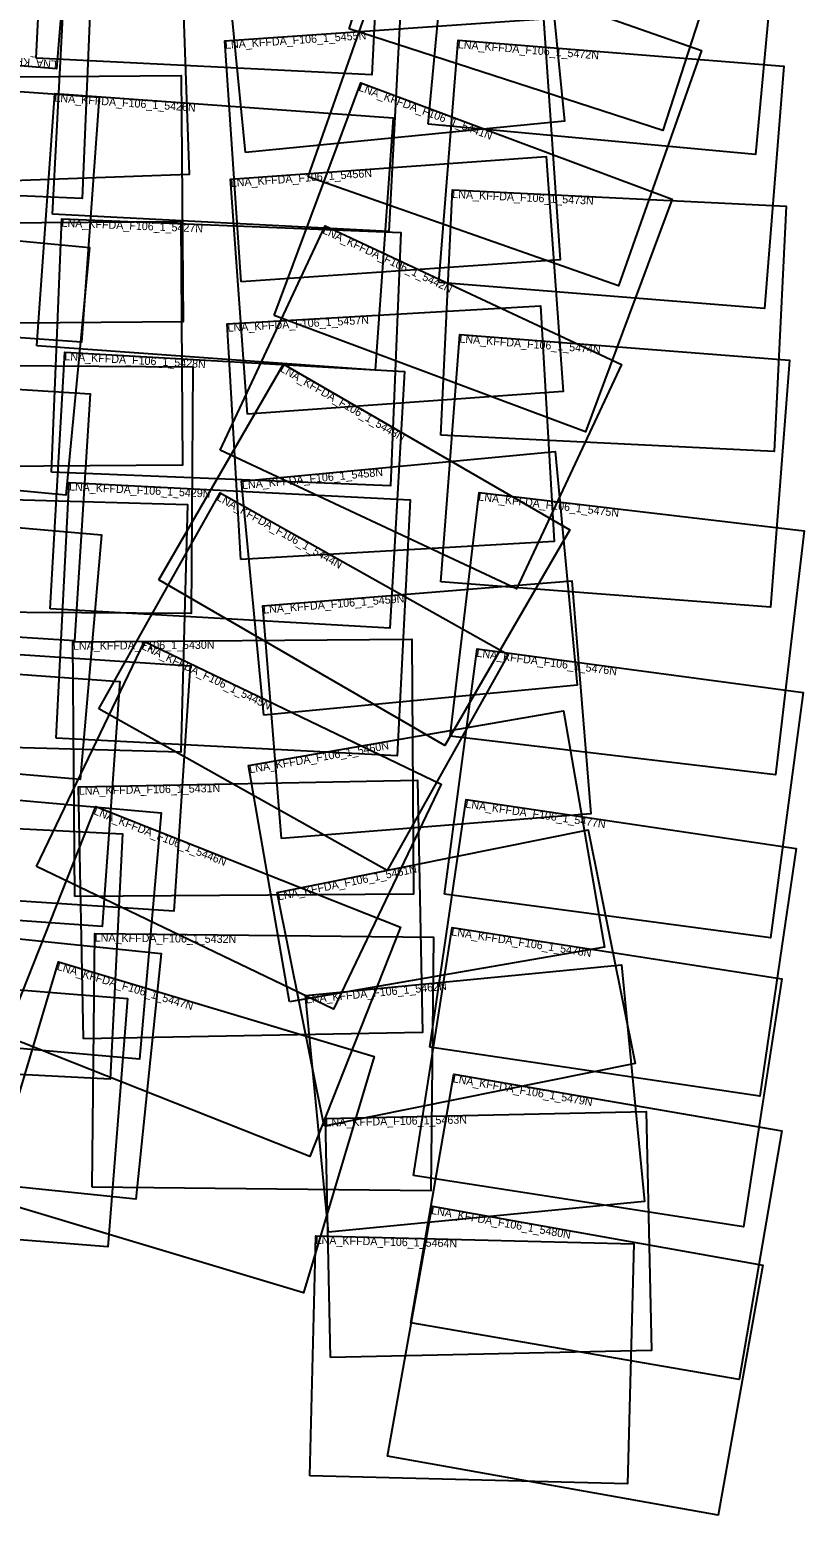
# Model space of a CAD drawing. Extents: x 657543 to 670640, y 269212 to 285302.
# Drawn here: x 665799 to 670640, y 269212 to 278492 of the extents above; entities that cross this region are included whole.
import ezdxf

# ---------------------------------------------------------------- set-up
doc = ezdxf.new("R2010")
doc.units = 0
doc.layers.add('Default', color=7, linetype='Continuous')

msp = doc.modelspace()

# ---------------------------------------------------------------- linework, layer by layer
at = {"layer": 'Default'}
for points in [[(666092.2, 279767.8), (665966.4, 278247.8), (663919.4, 278417.2), (664045.2, 279937.1)], [(667795.9, 278496.6), (668269, 279959.3), (670228.9, 279325.3), (669755.8, 277862.7)], [(665840.6, 278315), (665919.4, 279886.4), (668016.3, 279781.3), (667937.5, 278209.9)], [(668289.9, 277901.8), (668432.4, 279431.1), (670477.2, 279240.7), (670334.8, 277711.4)], [(667148.6, 277724.8), (667001.8, 279210.3), (668994, 279407.2), (669140.8, 277921.7)], [(664068.3, 277524), (664132.7, 279069.7), (666190.8, 278983.9), (666126.4, 277438.2)], [(664757.5, 277513.8), (664702.5, 279043.9), (666741.7, 279117.1), (666796.7, 277587)], [(667539.3, 277573.8), (668056.6, 279044), (669996.9, 278361.3), (669479.6, 276891.1)], [(665942.2, 277339.9), (666022.5, 278892.9), (668124.3, 278784.3), (668044, 277231.3)], [(667121.8, 276917.1), (667018.2, 278422.1), (669010.5, 278559.2), (669114.1, 277054.2)], [(668356.9, 276912.2), (668477.4, 278426.5), (670511.4, 278264.7), (670390.9, 276750.3)], [(664080.1, 276685.8), (664190, 278217.2), (666232.8, 278070.6), (666122.8, 276539.2)], [(664703.6, 276650.9), (664691.6, 278189.2), (666746.7, 278205.3), (666758.7, 276666.9)], [(667326.2, 276707.2), (667868.4, 278159.5), (669814.5, 277433), (669272.2, 275980.6)], [(665843.8, 276516.2), (665956.2, 278092.6), (668069.9, 277941.9), (667957.5, 276365.5)], [(667159.6, 276089.4), (667054.2, 277559.1), (669027.1, 277700.7), (669132.5, 276231)], [(668367.9, 275958.8), (668442.1, 277491.1), (670526, 277390.1), (670451.7, 275857.8)], [(663968.7, 275779.2), (664115.7, 277327.3), (666173.1, 277131.9), (666026.1, 275583.8)], [(665935.5, 275728.3), (665999.8, 277311.3), (668118.3, 277225.3), (668054.1, 275642.3)], [(664724.2, 275756.1), (664712.7, 277278.5), (666743.5, 277293.9), (666755.1, 275771.5)], [(666990.1, 275866.1), (667646.8, 277267.5), (669498.9, 276399.8), (668842.3, 274998.3)], [(667118.8, 275181.8), (667034.4, 276654.5), (668992.1, 276766.7), (669076.5, 275294)], [(668368, 275043.9), (668487.7, 276587.7), (670547.8, 276428), (670428.1, 274884.3)], [(665926.2, 274875.1), (666017.9, 276477.9), (668141.4, 276356.3), (668049.7, 274753.6)], [(664749.6, 274857.9), (664759.7, 276399.8), (666819.4, 276386.3), (666809.3, 274844.4)], [(666605.3, 275055), (667385.2, 276403.4), (669174.3, 275368.6), (668394.4, 274020.2)], [(664044, 274803.9), (664142.3, 276346.9), (666178.1, 276217.1), (666079.7, 274674.1)], [(667262.2, 274210.7), (667123.7, 275671.1), (669083, 275857), (669221.6, 274396.6)], [(665964.6, 274065.8), (666046.8, 275664.2), (668177.2, 275554.5), (668094.9, 273956.2)], [(664685.9, 274035.8), (664729.3, 275583.7), (666786.4, 275526), (666743, 273978.1)], [(666231.5, 274250.4), (666988.7, 275599.2), (668789.7, 274588.1), (668032.4, 273239.3)], [(668427.7, 274077.8), (668607.3, 275600.7), (670640.3, 275361), (670460.8, 273838.1)], [(664065.9, 273986.1), (664199.3, 275514.8), (666247.4, 275336.1), (666114.1, 273807.4)], [(667373.2, 273438.6), (667256.3, 274893.8), (669188.5, 275049.1), (669305.4, 273593.9)], [(664661.6, 273119.7), (664762.6, 274653.4), (666801.9, 274519), (666700.9, 272985.3)], [(665841.7, 273263.8), (666516.5, 274670), (668371.8, 273779.6), (667697, 272373.4)], [(666081.6, 273076.2), (666069.5, 274668.1), (668186.5, 274684.2), (668198.6, 273092.3)], [(668391, 273091.1), (668596.1, 274625.1), (670634.1, 274352.6), (670429, 272818.6)], [(664197.9, 273036.4), (664307.9, 274567.4), (666363, 274419.8), (666253, 272888.8)], [(667422.8, 272419), (667167.3, 273895.9), (669136.4, 274236.6), (669392, 272759.7)], [(664423.9, 272244.3), (664560.1, 273782.5), (666621.6, 273600), (666485.4, 272061.7)], [(666136.2, 272187), (666105.2, 273762.5), (668223.7, 273804.1), (668254.6, 272228.6)], [(668299.1, 272135.3), (668527.5, 273682.3), (670590.3, 273377.7), (670361.9, 271830.8)], [(665646.5, 272207.5), (666213.3, 273638.9), (668117.1, 272885), (667550.3, 271453.6)], [(664233.3, 272042.2), (664311.1, 273573.7), (666379, 273468.7), (666301.2, 271937.1)], [(667639.1, 271642.2), (667345.1, 273101.9), (669289.3, 273493.5), (669583.3, 272033.8)], [(664425.3, 271396.2), (664583.7, 272931.3), (666620.8, 272721.1), (666462.4, 271186.1)], [(666189, 271260.4), (666205.9, 272845.6), (668322.7, 272823), (668305.8, 271237.8)], [(668198.6, 271335.1), (668440, 272884), (670500.9, 272562.7), (670259.5, 271013.8)], [(665537.6, 271192), (665980.1, 272668.3), (667952.7, 272077.1), (667510.2, 270600.8)], [(664205.7, 271053.3), (664328.8, 272605.7), (666410, 272440.6), (666286.9, 270888.2)], [(667666, 270979.6), (667522, 272458.4), (669497.3, 272650.7), (669641.3, 271171.9)], [(668181.6, 270414.8), (668449.4, 271966.8), (670500.5, 271612.9), (670232.8, 270060.9)], [(667679.6, 270198.2), (667647.3, 271689.9), (669652, 271733.4), (669684.4, 270241.6)], [(668034.9, 269581.8), (668314.8, 271143.7), (670381, 270773.6), (670101.2, 269211.6)], [(667549.2, 269458.9), (667587.2, 270957.1), (669574.3, 270906.6), (669536.3, 269408.4)]]:
    msp.add_lwpolyline(points, close=True, dxfattribs=at)

# ---------------------------------------------------------------- texts
for s, rotation, p in [('LNA_KFFDA_F106_1_5455N', 3.93704, (667021.6, 278372.2)), ('LNA_KFFDA_F106_1_5472N', 355.45026, (668473.4, 278376.7)), ('LNA_KFFDA_F106_1_5394N', 175.26977, (665970.6, 278297.6)), ('LNA_KFFDA_F106_1_5441N', 339.52676, (667851, 278112.7)), ('LNA_KFFDA_F106_1_5426N', 355.92247, (665952.6, 278042.7)), ('LNA_KFFDA_F106_1_5456N', 4.10472, (667057.7, 277509.2)), ('LNA_KFFDA_F106_1_5473N', 357.22577, (668439.7, 277441.2)), ('LNA_KFFDA_F106_1_5427N', 357.67484, (665997.8, 277261.3)), ('LNA_KFFDA_F106_1_5442N', 334.89601, (667625.5, 277222.2)), ('LNA_KFFDA_F106_1_5457N', 3.28009, (667037.3, 276604.6)), ('LNA_KFFDA_F106_1_5474N', 355.56782, (668483.8, 276537.8)), ('LNA_KFFDA_F106_1_5428N', 356.72317, (666015.1, 276428)), ('LNA_KFFDA_F106_1_5443N', 329.95518, (667360.2, 276360.2)), ('LNA_KFFDA_F106_1_5458N', 5.4187, (667128.4, 275621.4)), ('LNA_KFFDA_F106_1_5429N', 357.05347, (666044.3, 275614.3)), ('LNA_KFFDA_F106_1_5444N', 330.6894, (666964.2, 275555.6)), ('LNA_KFFDA_F106_1_5475N', 353.27474, (668601.4, 275551.1)), ('LNA_KFFDA_F106_1_5459N', 4.59438, (667260.3, 274844)), ('LNA_KFFDA_F106_1_5430N', 0.43604, (666069.8, 274618.1)), ('LNA_KFFDA_F106_1_5445N', 334.36225, (666494.9, 274624.9)), ('LNA_KFFDA_F106_1_5476N', 352.38417, (668589.5, 274575.5)), ('LNA_KFFDA_F106_1_5460N', 9.81505, (667175.8, 273846.7)), ('LNA_KFFDA_F106_1_5431N', 1.12382, (666106.2, 273712.5)), ('LNA_KFFDA_F106_1_5477N', 351.60158, (668520.2, 273632.8)), ('LNA_KFFDA_F106_1_5446N', 338.3966, (666194.9, 273592.4)), ('LNA_KFFDA_F106_1_5461N', 11.38773, (667355, 273052.9)), ('LNA_KFFDA_F106_1_5432N', 359.38779, (666205.4, 272795.6)), ('LNA_KFFDA_F106_1_5478N', 351.1389, (668432.3, 272834.6)), ('LNA_KFFDA_F106_1_5447N', 343.31588, (665965.7, 272620.4)), ('LNA_KFFDA_F106_1_5462N', 5.56236, (667526.8, 272408.6)), ('LNA_KFFDA_F106_1_5479N', 350.21073, (668440.9, 271917.5)), ('LNA_KFFDA_F106_1_5463N', 1.241, (667648.3, 271640)), ('LNA_KFFDA_F106_1_5480N', 349.84276, (668305.9, 271094.5)), ('LNA_KFFDA_F106_1_5464N', 358.54651, (667585.9, 270907.1))]:
    msp.add_text(s, height=50, rotation=rotation, dxfattribs=at).set_placement(p)

doc.saveas('drawing.dxf')
